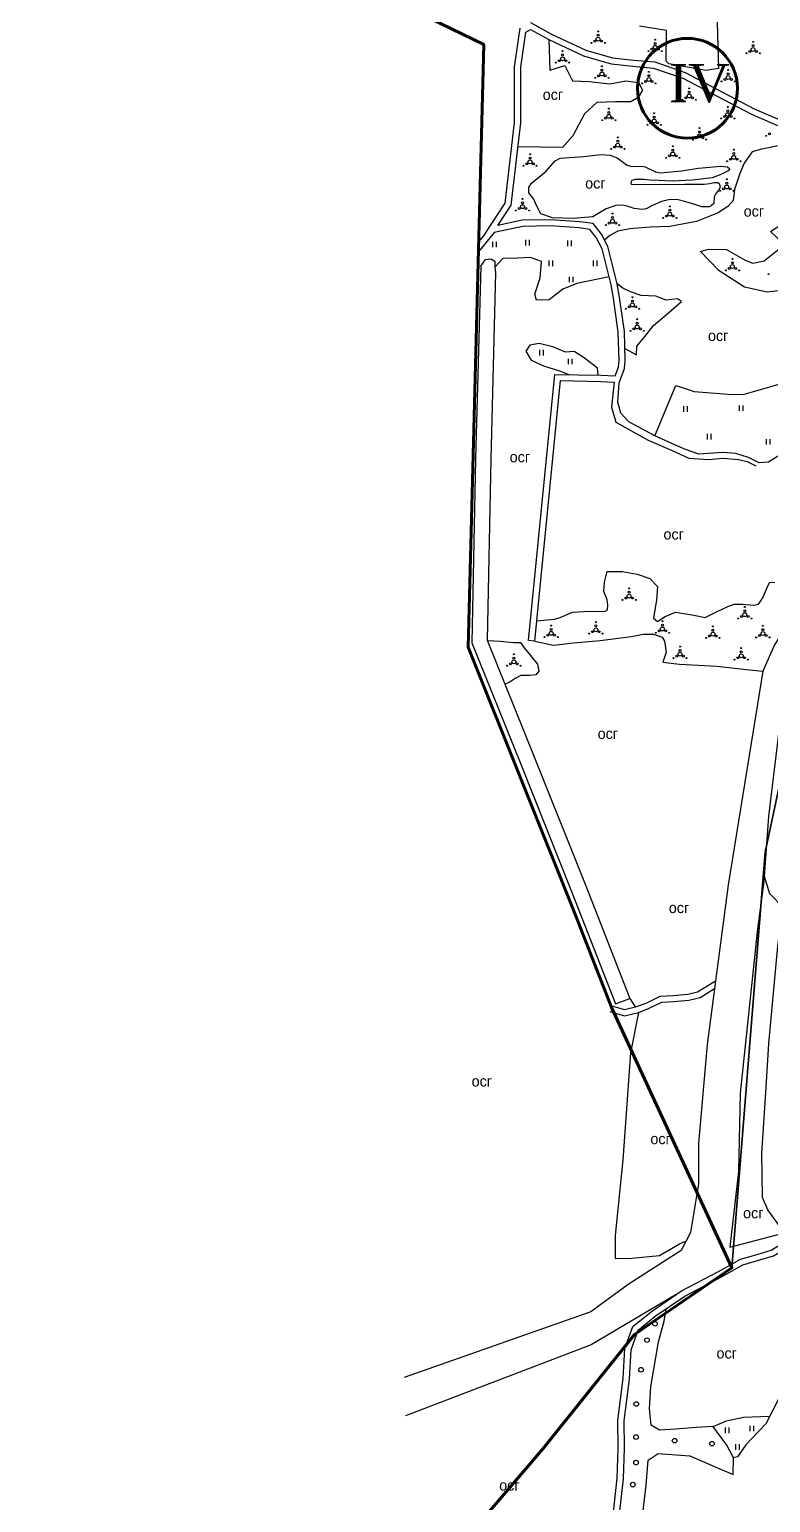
# Model space of a CAD drawing. Header units: millimetres. Extents: x 1378883 to 1389511, y 5662980 to 5673292.
# Drawn here: x 1385180 to 1385663, y 5663819 to 5664779 of the extents above; entities that cross this region are included whole.
import ezdxf

# ---------------------------------------------------------------- set-up
doc = ezdxf.new("R2010")
doc.units = ezdxf.units.MM
for name, color, linetype in [('zona', 3, 'Continuous'), ('вулиці', 7, 'Continuous'), ('КартаСкан', 252, 'Continuous'), ('межа по генплану', 7, 'Continuous'), ('на область', 5, 'Continuous'), ('район', 6, 'Continuous')]:
    doc.layers.add(name, color=color, linetype=linetype)
picture_1 = doc.add_image_def('image1.tif', size_in_pixel=(29607, 29619))

msp = doc.modelspace()

# ---------------------------------------------------------------- linework, layer by layer
at = {"layer": 'zona', "color": 3, "lineweight": 60}
msp.add_circle((1385609.18, 5664740.98), 32.54, dxfattribs=at)
at = {"layer": 'вулиці', "color": 7}
for p, q in [((1385482.16, 5664637.35), (1385482.16, 5664640.95)), ((1385484.56, 5664637.35), (1385484.56, 5664640.95)), ((1385503.87, 5664638.53), (1385503.87, 5664642.13)), ((1385506.27, 5664638.53), (1385506.27, 5664642.13)), ((1385531.24, 5664638.06), (1385531.24, 5664641.66)), ((1385533.64, 5664638.06), (1385533.64, 5664641.66)), ((1385518.97, 5664625.09), (1385518.97, 5664628.69)), ((1385521.37, 5664625.09), (1385521.37, 5664628.69)), ((1385547.99, 5664625.09), (1385547.99, 5664628.69)), ((1385550.39, 5664625.09), (1385550.39, 5664628.69)), ((1385532.32, 5664614.49), (1385532.32, 5664618.09)), ((1385534.72, 5664614.49), (1385534.72, 5664618.09)), ((1385512.89, 5664566.87), (1385512.89, 5664570.47)), ((1385515.29, 5664566.87), (1385515.29, 5664570.47)), ((1385531.61, 5664561.07), (1385531.61, 5664564.67)), ((1385534.01, 5664561.07), (1385534.01, 5664564.67)), ((1385643.08, 5664530.64), (1385643.08, 5664534.24)), ((1385645.48, 5664530.64), (1385645.48, 5664534.24)), ((1385606.74, 5664530.03), (1385606.74, 5664533.63)), ((1385609.14, 5664530.03), (1385609.14, 5664533.63)), ((1385622.31, 5664512.03), (1385622.31, 5664515.63)), ((1385624.71, 5664512.03), (1385624.71, 5664515.63)), ((1385660.79, 5664508.67), (1385660.79, 5664512.27)), ((1385663.19, 5664508.67), (1385663.19, 5664512.27)), ((1385633.95, 5663864.22), (1385633.95, 5663867.82)), ((1385636.35, 5663864.22), (1385636.35, 5663867.82)), ((1385650.03, 5663865.44), (1385650.03, 5663869.04)), ((1385652.43, 5663865.44), (1385652.43, 5663869.04)), ((1385640.77, 5663853.39), (1385640.77, 5663856.99)), ((1385643.17, 5663853.39), (1385643.17, 5663856.99))]:
    msp.add_line(p, q, dxfattribs=at)
at = {"layer": 'вулиці', "color": 7, "lineweight": -2}
for points in [[(1385538.49, 5664650.03), (1385519.66, 5664651.2), (1385501.85, 5664650.94), (1385483.03, 5664646.88), (1385473.84, 5664635.46)], [(1385539.07, 5664653.99), (1385519.76, 5664655.2), (1385501.4, 5664654.94), (1385485.54, 5664651.51)], [(1385561.98, 5664553.41), (1385564.15, 5664559.25), (1385564.62, 5664563.6), (1385564.09, 5664582.02), (1385561.02, 5664604.17), (1385559.42, 5664612.73), (1385553.53, 5664636.33), (1385549.72, 5664643.61), (1385545.45, 5664649.01), (1385538.49, 5664650.03)], [(1385587.82, 5664514.38), (1385571, 5664523.45), (1385565.7, 5664529.11), (1385563.87, 5664536.42), (1385564.61, 5664549.02), (1385568.08, 5664558.33), (1385568.63, 5664563.44), (1385568.08, 5664582.36), (1385564.97, 5664604.82), (1385563.33, 5664613.58), (1385557.29, 5664637.76), (1385553.09, 5664645.79), (1385547.6, 5664652.73), (1385539.07, 5664653.99)], [(1385477.02, 5664645.79), (1385474.08, 5664642.14)], [(1385474.43, 5664625.08), (1385470.94, 5664499.39), (1385468.59, 5664379.4), (1385499.59, 5664302.45), (1385534.03, 5664216.32), (1385562.34, 5664143.99)], [(1385474.43, 5664625.08), (1385477.47, 5664629.25), (1385480.97, 5664629.81), (1385483.48, 5664628.27), (1385483.62, 5664624.36), (1385483.9, 5664620.73), (1385480.94, 5664499.17), (1385478.63, 5664381.24), (1385508.87, 5664306.17), (1385543.33, 5664220), (1385571.65, 5664147.64)], [(1385505.61, 5664380.96), (1385522.73, 5664554.47), (1385552.84, 5664553.92), (1385561.98, 5664553.41)], [(1385509.59, 5664380.57), (1385526.35, 5664550.4), (1385552.69, 5664549.92), (1385561.31, 5664549.45), (1385559.66, 5664533.15), (1385562.44, 5664523.27), (1385583.46, 5664511.54), (1385599.22, 5664504.74), (1385610.04, 5664499.8), (1385623.02, 5664498.87), (1385632.29, 5664499.8), (1385642.38, 5664499.01), (1385648.02, 5664497.6), (1385648.02, 5664497.6), (1385653.69, 5664494.83)], [(1385703.42, 5664507.67), (1385721.5, 5664496.87), (1385733.26, 5664486.85), (1385732.87, 5664484.17), (1385665.85, 5664378.16), (1385658.27, 5664360.89), (1385654.86, 5664339.47), (1385635.8, 5664221.57), (1385621.98, 5664117.52), (1385616.35, 5664053.08), (1385616.33, 5664026.64), (1385611.21, 5663994.93), (1385605.07, 5663983.17), (1385570.58, 5663961.14), (1385546.2, 5663943.28), (1385424.37, 5663900.37)], [(1385478.78, 5664380.88), (1385487.01, 5664380.5), (1385495.74, 5664379.73), (1385500.3, 5664379.63), (1385502.63, 5664376.14), (1385506.9, 5664371.2), (1385511.46, 5664365.58), (1385512.33, 5664360.93), (1385510.39, 5664358.5), (1385506.22, 5664358.21), (1385500.59, 5664358.12), (1385496.81, 5664356.27), (1385492.83, 5664353.66), (1385490.17, 5664352.59)], [(1385509.59, 5664380.57), (1385521.73, 5664377.97), (1385534.94, 5664379.49), (1385552.29, 5664381), (1385572.4, 5664383.48), (1385580.52, 5664384.99), (1385587.09, 5664385.1), (1385592.6, 5664383.03), (1385594.25, 5664380.56), (1385595.35, 5664373.27), (1385593.15, 5664366.94), (1385604.02, 5664365.56), (1385628.26, 5664364.32), (1385647.67, 5664361.99), (1385658.27, 5664360.89)], [(1385659.5, 5664227.19), (1385654.95, 5664192.92), (1385643.48, 5664085.78), (1385642.54, 5664034.72), (1385636.9, 5663985.34), (1385671.53, 5663994.6)], [(1385558.63, 5664139), (1385568.06, 5664136.3), (1385577.33, 5664138.52), (1385584.23, 5664141.16), (1385592.4, 5664145.15), (1385600.04, 5664145.5), (1385610.12, 5664146.37), (1385617.42, 5664148.28), (1385626.84, 5664154.1)], [(1385559.73, 5664142.84), (1385568.15, 5664140.43), (1385576.14, 5664142.35), (1385582.63, 5664144.83), (1385591.38, 5664149.11), (1385599.78, 5664149.49), (1385609.44, 5664150.33), (1385615.83, 5664152), (1385627.51, 5664159.11)], [(1385562.34, 5664143.99), (1385571.65, 5664147.64)], [(1385571.65, 5664147.64), (1385575.1, 5664142.1)], [(1385577.33, 5664138.52), (1385572.14, 5664112.19), (1385566.94, 5664042.37), (1385562.14, 5663993.12), (1385562.14, 5663977.96), (1385572.92, 5663978.36), (1385590.97, 5663980.08), (1385604.02, 5663987.53), (1385608.46, 5663989.66)], [(1385601.89, 5663954.66), (1385568.86, 5663934.92), (1385546.48, 5663921.82), (1385425.24, 5663875.41)]]:
    msp.add_lwpolyline(points, dxfattribs=at)
at = {"layer": 'вулиці', "color": 7}
for points in [[(1385672.04, 5664503.42), (1385661.94, 5664497.22), (1385655.91, 5664496.69), (1385649.04, 5664500.24), (1385640.68, 5664502.81), (1385632.06, 5664503.59), (1385616.63, 5664502.43), (1385608.01, 5664505.51), (1385599.4, 5664509.11), (1385587.82, 5664514.38), (1385601.51, 5664547.3), (1385607.63, 5664545.33), (1385613.56, 5664543.35), (1385635.69, 5664541.55), (1385645.58, 5664541.37), (1385680.3, 5664551.44)], [(1385671.53, 5663994.6), (1385669.01, 5663999.55), (1385661.51, 5664009.74), (1385658.06, 5664017.84), (1385657.72, 5664046.57), (1385660.42, 5664089.6), (1385662.26, 5664118.27), (1385668.18, 5664181.58), (1385671.44, 5664207.07), (1385662.88, 5664215.87), (1385659.5, 5664227.19), (1385662.15, 5664266.29), (1385669.5, 5664325.63), (1385675.41, 5664362.59), (1385679.51, 5664372.82), (1385686.5, 5664384.75), (1385699.81, 5664404.78), (1385720.55, 5664434.53), (1385747.29, 5664475.64), (1385768.25, 5664506.97), (1385774.7, 5664510.76), (1385785.31, 5664514.73), (1385820.55, 5664521.55), (1385842.94, 5664526.19)], [(1385510.91, 5664393.88), (1385522.41, 5664394.95), (1385526.21, 5664395.96), (1385534.2, 5664399.38), (1385541.67, 5664399.76), (1385555.62, 5664400.14), (1385557.01, 5664400.9), (1385557.26, 5664404.07), (1385556.88, 5664407.49), (1385554.62, 5664412.99), (1385555, 5664418.94), (1385556.9, 5664425.91), (1385566.79, 5664425.91), (1385576.42, 5664424.26), (1385584.66, 5664421.35), (1385589.6, 5664416.16), (1385589.09, 5664407.55), (1385587.07, 5664395.52), (1385589.73, 5664393.36), (1385594.67, 5664396.66), (1385601.31, 5664399.52), (1385613.23, 5664397.37), (1385620.83, 5664395.85), (1385628.18, 5664399.64), (1385635.41, 5664403.19), (1385639.59, 5664404.58), (1385645.04, 5664404.58), (1385652.39, 5664403.95), (1385655.56, 5664404.71), (1385656.95, 5664406.74), (1385658.77, 5664409.8), (1385661.43, 5664415.88), (1385662.7, 5664418.67), (1385666.12, 5664418.92)], [(1385545.65, 5663767.56), (1385550.43, 5663772.65), (1385555.11, 5663781.99), (1385560.11, 5663804.63), (1385563.39, 5663834.79), (1385564.04, 5663854.4), (1385563.83, 5663872.48), (1385567.33, 5663899.82), (1385568.42, 5663919.42), (1385573.65, 5663933.8), (1385585.64, 5663943.6), (1385605.3, 5663956.99), (1385629.51, 5663969.62), (1385643.68, 5663977.68), (1385655.23, 5663980.95), (1385663.74, 5663983.57), (1385672.75, 5663988.89), (1385671.53, 5663994.6)], [(1385560.68, 5663788.68), (1385564.07, 5663803.98), (1385567.38, 5663834.51), (1385568.04, 5663854.35), (1385567.83, 5663872.25), (1385571.31, 5663899.45), (1385572.38, 5663918.61), (1385577.03, 5663931.4), (1385588.04, 5663940.39), (1385607.36, 5663953.55), (1385631.42, 5663966.11), (1385645.23, 5663973.97), (1385656.36, 5663977.11), (1385665.36, 5663979.88), (1385681.56, 5663989.45)], [(1385625.86, 5663868.47), (1385614.79, 5663867.93), (1385601.29, 5663866.7), (1385590.98, 5663866.21), (1385585.58, 5663869.4), (1385584.35, 5663879.95), (1385585.33, 5663894.42), (1385590.24, 5663923.74), (1385593.92, 5663937.23), (1385595.24, 5663945.3)], [(1385669.64, 5663888.53), (1385660.24, 5663870.24), (1385647.35, 5663856.6), (1385641.79, 5663848.77), (1385639.26, 5663848.01), (1385634.96, 5663856.34), (1385628.14, 5663865.44), (1385625.86, 5663868.47), (1385634.71, 5663872.26), (1385645.83, 5663874.53), (1385662.78, 5663875.17)], [(1385581.87, 5663788.98), (1385581.99, 5663795.68), (1385576.32, 5663799.34), (1385579.98, 5663812), (1385582.32, 5663830.33), (1385583.65, 5663846.66), (1385589.99, 5663850.99), (1385610.67, 5663849.32), (1385630.35, 5663840.99), (1385639.02, 5663837.33), (1385639.26, 5663848.01)]]:
    msp.add_lwpolyline(points, dxfattribs=at)
for centre, radius in [((1385550.9, 5664773.04), 1.25), ((1385550.9, 5664775.54), 0.625), ((1385550.9, 5664778.04), 0.312), ((1385527.74, 5664765.22), 0.312), ((1385546.57, 5664770.54), 0.312), ((1385548.74, 5664771.79), 0.625), ((1385553.07, 5664771.79), 0.625), ((1385555.23, 5664770.54), 0.312), ((1385583.8, 5664765.17), 0.312), ((1385585.96, 5664766.42), 0.625), ((1385588.13, 5664767.67), 1.25), ((1385588.13, 5664770.17), 0.625), ((1385588.13, 5664772.67), 0.312), ((1385590.29, 5664766.42), 0.625), ((1385592.46, 5664765.17), 0.312), ((1385649.8, 5664765.02), 0.625), ((1385651.97, 5664766.27), 1.25), ((1385651.97, 5664768.77), 0.625), ((1385651.97, 5664771.27), 0.312), ((1385654.13, 5664765.02), 0.625), ((1385523.41, 5664757.72), 0.312), ((1385525.58, 5664758.97), 0.625), ((1385527.74, 5664760.22), 1.25), ((1385527.74, 5664762.72), 0.625), ((1385529.91, 5664758.97), 0.625), ((1385532.07, 5664757.72), 0.312), ((1385553.42, 5664755.29), 0.312), ((1385647.64, 5664763.77), 0.312), ((1385656.3, 5664763.77), 0.312), ((1385549.09, 5664747.79), 0.312), ((1385551.26, 5664749.04), 0.625), ((1385553.42, 5664750.29), 1.25), ((1385553.42, 5664752.79), 0.625), ((1385555.59, 5664749.04), 0.625), ((1385557.75, 5664747.79), 0.312), ((1385581.91, 5664745.45), 0.625), ((1385584.07, 5664746.7), 1.25), ((1385584.07, 5664749.2), 0.625), ((1385584.07, 5664751.7), 0.312), ((1385586.24, 5664745.45), 0.625), ((1385631.38, 5664745.47), 0.312), ((1385633.55, 5664746.72), 0.625), ((1385635.71, 5664747.97), 1.25), ((1385635.71, 5664750.47), 0.625), ((1385635.71, 5664752.97), 0.312), ((1385637.88, 5664746.72), 0.625), ((1385640.05, 5664745.47), 0.312), ((1385579.74, 5664744.2), 0.312), ((1385588.4, 5664744.2), 0.312), ((1385610.3, 5664735.94), 1.25), ((1385610.3, 5664738.44), 0.625), ((1385610.3, 5664740.94), 0.312), ((1385557.9, 5664727.69), 0.312), ((1385605.97, 5664733.44), 0.312), ((1385608.14, 5664734.69), 0.625), ((1385612.47, 5664734.69), 0.625), ((1385614.63, 5664733.44), 0.312), ((1385635.43, 5664726.3), 0.625), ((1385635.43, 5664728.8), 0.312), ((1385553.57, 5664720.19), 0.312), ((1385555.73, 5664721.44), 0.625), ((1385557.9, 5664722.69), 1.25), ((1385557.9, 5664725.19), 0.625), ((1385560.06, 5664721.44), 0.625), ((1385562.23, 5664720.19), 0.312), ((1385583.11, 5664717.16), 0.312), ((1385585.28, 5664718.41), 0.625), ((1385587.44, 5664719.66), 1.25), ((1385587.44, 5664722.16), 0.625), ((1385587.44, 5664724.66), 0.312), ((1385589.61, 5664718.41), 0.625), ((1385591.77, 5664717.16), 0.312), ((1385631.1, 5664721.3), 0.312), ((1385633.26, 5664722.55), 0.625), ((1385635.43, 5664723.8), 1.25), ((1385637.59, 5664722.55), 0.625), ((1385639.76, 5664721.3), 0.312), ((1385563.7, 5664706.43), 0.625), ((1385563.7, 5664708.93), 0.312), ((1385612.66, 5664707.5), 0.312), ((1385614.82, 5664708.75), 0.625), ((1385616.99, 5664710), 1.25), ((1385616.99, 5664712.5), 0.625), ((1385616.99, 5664715), 0.312), ((1385619.15, 5664708.75), 0.625), ((1385621.32, 5664707.5), 0.312), ((1385660.42, 5664709.98), 0.312), ((1385662.59, 5664711.23), 0.625), ((1385506.51, 5664698.01), 0.312), ((1385559.37, 5664701.43), 0.312), ((1385561.53, 5664702.68), 0.625), ((1385563.7, 5664703.93), 1.25), ((1385565.86, 5664702.68), 0.625), ((1385568.03, 5664701.43), 0.312), ((1385597.43, 5664696.89), 0.625), ((1385599.59, 5664698.14), 1.25), ((1385599.59, 5664700.64), 0.625), ((1385599.59, 5664703.14), 0.312), ((1385601.76, 5664696.89), 0.625), ((1385639.35, 5664695.93), 1.25), ((1385639.35, 5664698.43), 0.625), ((1385639.35, 5664700.93), 0.312), ((1385502.18, 5664690.51), 0.312), ((1385504.34, 5664691.76), 0.625), ((1385506.51, 5664693.01), 1.25), ((1385506.51, 5664695.51), 0.625), ((1385508.67, 5664691.76), 0.625), ((1385510.84, 5664690.51), 0.312), ((1385595.26, 5664695.64), 0.312), ((1385603.92, 5664695.64), 0.312), ((1385635.02, 5664693.43), 0.312), ((1385637.19, 5664694.68), 0.625), ((1385641.52, 5664694.68), 0.625), ((1385643.68, 5664693.43), 0.312), ((1385634.79, 5664679.15), 0.625), ((1385634.79, 5664681.65), 0.312), ((1385501.64, 5664668.81), 0.312), ((1385630.46, 5664674.15), 0.312), ((1385632.62, 5664675.4), 0.625), ((1385634.79, 5664676.65), 1.25), ((1385636.95, 5664675.4), 0.625), ((1385639.12, 5664674.15), 0.312), ((1385497.31, 5664661.31), 0.312), ((1385499.47, 5664662.56), 0.625), ((1385501.64, 5664663.81), 1.25), ((1385501.64, 5664666.31), 0.625), ((1385503.8, 5664662.56), 0.625), ((1385505.97, 5664661.31), 0.312), ((1385560.31, 5664659.3), 0.312), ((1385597.72, 5664658.95), 1.25), ((1385597.72, 5664661.45), 0.625), ((1385597.72, 5664663.95), 0.312), ((1385555.98, 5664651.8), 0.312), ((1385558.14, 5664653.05), 0.625), ((1385560.31, 5664654.3), 1.25), ((1385560.31, 5664656.8), 0.625), ((1385562.47, 5664653.05), 0.625), ((1385564.64, 5664651.8), 0.312), ((1385593.39, 5664656.45), 0.312), ((1385595.56, 5664657.7), 0.625), ((1385599.89, 5664657.7), 0.625), ((1385602.05, 5664656.45), 0.312), ((1385638.49, 5664629.77), 0.312), ((1385634.16, 5664622.27), 0.312), ((1385636.33, 5664623.52), 0.625), ((1385638.49, 5664624.77), 1.25), ((1385638.49, 5664627.27), 0.625), ((1385640.66, 5664623.52), 0.625), ((1385642.82, 5664622.27), 0.312), ((1385662.06, 5664619.79), 0.312), ((1385573.25, 5664602.25), 0.625), ((1385573.25, 5664604.75), 0.312), ((1385568.92, 5664597.25), 0.312), ((1385571.09, 5664598.5), 0.625), ((1385573.25, 5664599.75), 1.25), ((1385575.42, 5664598.5), 0.625), ((1385577.59, 5664597.25), 0.312), ((1385572.08, 5664582.86), 0.312), ((1385574.25, 5664584.11), 0.625), ((1385576.41, 5664585.36), 1.25), ((1385576.41, 5664587.86), 0.625), ((1385576.41, 5664590.36), 0.312), ((1385578.58, 5664584.11), 0.625), ((1385580.74, 5664582.86), 0.312), ((1385568.96, 5664408.65), 0.625), ((1385571.12, 5664409.9), 1.25), ((1385571.12, 5664412.4), 0.625), ((1385571.12, 5664414.9), 0.312), ((1385573.29, 5664408.65), 0.625), ((1385566.79, 5664407.4), 0.312), ((1385575.45, 5664407.4), 0.312), ((1385646.52, 5664400.3), 0.625), ((1385646.52, 5664402.8), 0.312), ((1385520.28, 5664390.65), 0.312), ((1385549.41, 5664390.45), 0.625), ((1385549.41, 5664392.95), 0.312), ((1385592.84, 5664390.96), 0.625), ((1385592.84, 5664393.46), 0.312), ((1385625.8, 5664390.14), 0.312), ((1385642.19, 5664395.3), 0.312), ((1385644.36, 5664396.55), 0.625), ((1385646.52, 5664397.8), 1.25), ((1385648.69, 5664396.55), 0.625), ((1385650.85, 5664395.3), 0.312), ((1385658.4, 5664390.52), 0.312), ((1385515.95, 5664383.15), 0.312), ((1385518.12, 5664384.4), 0.625), ((1385520.28, 5664385.65), 1.25), ((1385520.28, 5664388.15), 0.625), ((1385522.45, 5664384.4), 0.625), ((1385524.61, 5664383.15), 0.312), ((1385545.08, 5664385.45), 0.312), ((1385547.24, 5664386.7), 0.625), ((1385549.41, 5664387.95), 1.25), ((1385551.57, 5664386.7), 0.625), ((1385553.74, 5664385.45), 0.312), ((1385588.51, 5664385.96), 0.312), ((1385590.68, 5664387.21), 0.625), ((1385592.84, 5664388.46), 1.25), ((1385595.01, 5664387.21), 0.625), ((1385597.17, 5664385.96), 0.312), ((1385621.47, 5664382.64), 0.312), ((1385623.64, 5664383.89), 0.625), ((1385625.8, 5664385.14), 1.25), ((1385625.8, 5664387.64), 0.625), ((1385627.97, 5664383.89), 0.625), ((1385630.13, 5664382.64), 0.312), ((1385654.07, 5664383.02), 0.312), ((1385656.24, 5664384.27), 0.625), ((1385658.4, 5664385.52), 1.25), ((1385658.4, 5664388.02), 0.625), ((1385660.57, 5664384.27), 0.625), ((1385662.73, 5664383.02), 0.312), ((1385496.01, 5664372.01), 0.312), ((1385602.16, 5664370.76), 0.625), ((1385604.32, 5664372.01), 1.25), ((1385604.32, 5664374.51), 0.625), ((1385604.32, 5664377.01), 0.312), ((1385606.49, 5664370.76), 0.625), ((1385644.27, 5664370.99), 1.25), ((1385644.27, 5664373.49), 0.625), ((1385644.27, 5664375.99), 0.312), ((1385491.68, 5664364.51), 0.312), ((1385493.84, 5664365.76), 0.625), ((1385496.01, 5664367.01), 1.25), ((1385496.01, 5664369.51), 0.625), ((1385498.17, 5664365.76), 0.625), ((1385500.34, 5664364.51), 0.312), ((1385599.99, 5664369.51), 0.312), ((1385608.65, 5664369.51), 0.312), ((1385639.94, 5664368.49), 0.312), ((1385642.1, 5664369.74), 0.625), ((1385646.43, 5664369.74), 0.625), ((1385648.6, 5664368.49), 0.312), ((1385588, 5663935.44), 1.49), ((1385582.79, 5663924.81), 1.49), ((1385578.92, 5663905.51), 1.49), ((1385575.8, 5663883.16), 1.49), ((1385575.66, 5663861.63), 1.49), ((1385600.77, 5663859.26), 1.49), ((1385625.13, 5663857.33), 1.49), ((1385575.66, 5663845.01), 1.49), ((1385573.58, 5663830.66), 1.49)]:
    msp.add_circle(centre, radius, dxfattribs=at)
at = {"layer": 'межа по генплану', "color": 5, "lineweight": 70}
msp.add_lwpolyline([(1385459.8, 5663789.7), (1385515.19, 5663854.08), (1385574.63, 5663928.59), (1385638.14, 5663971.95), (1385559.93, 5664141.19), (1385535.72, 5664203.07), (1385466.19, 5664376.6), (1385476.32, 5664769.48), (1385245.26, 5664881.57), (1385227.19, 5664829.18), (1385001.56, 5664961.1)], dxfattribs=at)
msp.add_lwpolyline([(1385459.8, 5663789.7), (1385515.19, 5663854.08), (1385574.63, 5663928.59), (1385638.14, 5663971.95), (1385559.93, 5664141.19), (1385535.72, 5664203.07), (1385466.19, 5664376.6), (1385476.32, 5664769.48), (1385245.26, 5664881.57), (1385227.19, 5664829.18), (1385001.56, 5664961.1)], dxfattribs=at)
at = {"layer": 'межа по генплану', "color": 3, "lineweight": 70}
msp.add_lwpolyline([(1385459.8, 5663789.7), (1385515.19, 5663854.08), (1385574.63, 5663928.59), (1385638.14, 5663971.95), (1385559.93, 5664141.19), (1385535.72, 5664203.07), (1385466.19, 5664376.6), (1385476.32, 5664769.48), (1385245.26, 5664881.57), (1385227.19, 5664829.18), (1385001.56, 5664961.1)], dxfattribs=at)
msp.add_lwpolyline([(1385459.8, 5663789.7), (1385515.19, 5663854.08), (1385574.63, 5663928.59), (1385638.14, 5663971.95), (1385559.93, 5664141.19), (1385535.72, 5664203.07), (1385466.19, 5664376.6), (1385476.32, 5664769.48), (1385245.26, 5664881.57), (1385227.19, 5664829.18), (1385001.56, 5664961.1)], dxfattribs=at)
at = {"layer": 'межа по генплану', "color": 2, "lineweight": 70}
msp.add_lwpolyline([(1385459.8, 5663789.7), (1385515.19, 5663854.08), (1385574.63, 5663928.59), (1385638.14, 5663971.95), (1385559.93, 5664141.19), (1385535.72, 5664203.07), (1385466.19, 5664376.6), (1385476.32, 5664769.48), (1385245.26, 5664881.57), (1385227.19, 5664829.18), (1385001.56, 5664961.1)], dxfattribs=at)
at = {"layer": 'на область', "color": 7, "lineweight": -2}
for points in [[(1385628.08, 5664799.88), (1385629.03, 5664768.25), (1385629.5, 5664753.82), (1385621.41, 5664752.55), (1385597.04, 5664756.87), (1385595.4, 5664758.75), (1385595.54, 5664778.58), (1385577.86, 5664781.5)], [(1385506.8, 5664783.88), (1385520.52, 5664776.26), (1385542.81, 5664765.88), (1385560.24, 5664760.78), (1385573.94, 5664759.29), (1385587.83, 5664758.15), (1385607.76, 5664751.28), (1385652.72, 5664727.62), (1385669.33, 5664720.41)], [(1385477.02, 5664645.79), (1385490.34, 5664666.16), (1385496.43, 5664718.66), (1385496.43, 5664754.94), (1385500.08, 5664780.12)], [(1385485.54, 5664651.51), (1385494.21, 5664664.76), (1385500.43, 5664718.43), (1385500.43, 5664754.65), (1385503.75, 5664777.59), (1385506.8, 5664779.3), (1385518.7, 5664772.69), (1385541.39, 5664762.13), (1385559.46, 5664756.84), (1385573.56, 5664755.3), (1385587, 5664754.2), (1385606.17, 5664747.6), (1385650.99, 5664724.01), (1385667.91, 5664716.67)], [(1385518.7, 5664772.69), (1385519.37, 5664752.86), (1385529.16, 5664755.77), (1385534.16, 5664745.78), (1385544.99, 5664745.37), (1385558.53, 5664743.91), (1385568.95, 5664745.78), (1385577.28, 5664744.74), (1385579.78, 5664739.75), (1385577.07, 5664734.96), (1385572.28, 5664732.25), (1385562.28, 5664732.25), (1385549.99, 5664731.63), (1385542.08, 5664724.34), (1385534.37, 5664709.98), (1385527.71, 5664702.28), (1385498.62, 5664702.78)], [(1385617.58, 5664634.49), (1385622.87, 5664636.1), (1385634.7, 5664635.85), (1385646.9, 5664628.88), (1385651.76, 5664627.02), (1385659.23, 5664628.51), (1385669.07, 5664636.22), (1385671.31, 5664640.08), (1385663.34, 5664647.55), (1385673.68, 5664654.27), (1385676.29, 5664656.13), (1385676.68, 5664668.15), (1385681.54, 5664679.6), (1385682.78, 5664686.19), (1385685.15, 5664701.62), (1385683.9, 5664706.88), (1385692.8, 5664708.62)], [(1385505.72, 5664676.27), (1385507.44, 5664679.21), (1385517.08, 5664686.89), (1385522.97, 5664693.67), (1385526.16, 5664695.38), (1385541.61, 5664696.61), (1385552.4, 5664697.75), (1385558.78, 5664697.43), (1385563.27, 5664695.55), (1385569.87, 5664690.89), (1385572.98, 5664690.08), (1385579.19, 5664690.16), (1385581.56, 5664689.67), (1385588.35, 5664686.4), (1385591.29, 5664685.83), (1385605.52, 5664687.14), (1385616.06, 5664688.85), (1385623.67, 5664689.59), (1385630.53, 5664690.24), (1385635.19, 5664689.83), (1385636.71, 5664688.45), (1385635.71, 5664687.08), (1385633.61, 5664686.08), (1385630.5, 5664684.45), (1385625.35, 5664682.49), (1385612.48, 5664681.05), (1385599.19, 5664680.43), (1385590.38, 5664680.75), (1385584.65, 5664681.07), (1385580.56, 5664681.55), (1385575.14, 5664681.58), (1385572.95, 5664680.81), (1385572.34, 5664679.63), (1385572.49, 5664678.4), (1385575.14, 5664678.25), (1385607.52, 5664678.36), (1385620.07, 5664678.41), (1385623.78, 5664678.95), (1385626.67, 5664679.59), (1385628.98, 5664679.59), (1385629.89, 5664678.84), (1385630.48, 5664676.81), (1385629.79, 5664674.98), (1385627.59, 5664672.41), (1385626.62, 5664670.21), (1385626.41, 5664665.76), (1385624.64, 5664664.42), (1385623.29, 5664663.72), (1385618.46, 5664663.72), (1385614.06, 5664665.12), (1385609.56, 5664666.46), (1385605.64, 5664667.64), (1385602.31, 5664668.39), (1385596.89, 5664668.33), (1385592.31, 5664667.19), (1385585.87, 5664664.35), (1385582.17, 5664662.42), (1385579.54, 5664662.04), (1385574.33, 5664662.68), (1385569.85, 5664664.08), (1385566.79, 5664664.72), (1385562.55, 5664664.45), (1385556.27, 5664662.31), (1385547.41, 5664657.18), (1385534.73, 5664656.07), (1385521.12, 5664656.45), (1385513.64, 5664659.05), (1385510.21, 5664665.52), (1385509.02, 5664668.61), (1385507.17, 5664670.88), (1385505.82, 5664672.83), (1385505.72, 5664676.27)], [(1385683.98, 5664706.53), (1385672.57, 5664704.26), (1385656.63, 5664701.06), (1385651.36, 5664699.6), (1385646.21, 5664692.21), (1385643.4, 5664685.49), (1385639.93, 5664675.07), (1385639.03, 5664667.9), (1385635.56, 5664663.87), (1385629.13, 5664659.67), (1385615, 5664654.07), (1385597.74, 5664650.94), (1385584.96, 5664650.49), (1385571.69, 5664649.36), (1385563.84, 5664647.9), (1385558.46, 5664644.99), (1385555.14, 5664641.87)], [(1385617.58, 5664634.49), (1385629.29, 5664622.64), (1385646.48, 5664611.54), (1385661.24, 5664608.35), (1385673.71, 5664609.87), (1385684.21, 5664617.32), (1385691.51, 5664629.63), (1385694.1, 5664640.42), (1385694.55, 5664647.56), (1385688.62, 5664650.91), (1385687.27, 5664656.3), (1385686.66, 5664665.12), (1385693.2, 5664677.28), (1385692.6, 5664695.4), (1385696.3, 5664697.59), (1385725.05, 5664691.84), (1385726.7, 5664687.6), (1385725.47, 5664672.82), (1385725.09, 5664665.79), (1385753.16, 5664665.52), (1385757.68, 5664665.93), (1385763.02, 5664664.42), (1385765.14, 5664669.97), (1385764.64, 5664688.22)], [(1385558.07, 5664618.13), (1385536.94, 5664613.71), (1385527.93, 5664609.93), (1385518.93, 5664603.09), (1385510.82, 5664602.91), (1385509.74, 5664606.69), (1385513.16, 5664617.49), (1385514.06, 5664628.1), (1385506.86, 5664630.62), (1385498.39, 5664630.26), (1385488.85, 5664629.9), (1385483.62, 5664624.36)], [(1385568.4, 5664571.38), (1385575.99, 5664567.28), (1385576.25, 5664572.91), (1385581.54, 5664579.39), (1385587, 5664586.38), (1385596.84, 5664594.53), (1385605.28, 5664602.03), (1385602.64, 5664603.65), (1385595.3, 5664602.8), (1385588.47, 5664605.44), (1385579, 5664605.78), (1385572, 5664608.25), (1385567.14, 5664610.56), (1385563.33, 5664613.58)], [(1385551.04, 5664553.95), (1385550.58, 5664558.44), (1385542.03, 5664565.1), (1385535.25, 5664569.43), (1385529.63, 5664568.84), (1385521.44, 5664572.35), (1385512.43, 5664574.69), (1385506.46, 5664573.52), (1385503.89, 5664569.54), (1385507.16, 5664563.7), (1385515.36, 5664560.07), (1385525.77, 5664556.68), (1385531.73, 5664554.3)], [(1385509.59, 5664380.57), (1385505.61, 5664380.96)]]:
    msp.add_lwpolyline(points, dxfattribs=at)
at = {"layer": 'район', "color": 6, "lineweight": 35}
msp.add_lwpolyline([(1386411.47, 5664547.34), (1386160.4, 5664683.32), (1386126.13, 5664700.39), (1386124.79, 5664697.69), (1386114.35, 5664676.72), (1386088.09, 5664623.99), (1385887.8, 5664528.16), (1385775.93, 5664502.36), (1385684.14, 5664357.05), (1385659.95, 5664242.93), (1385638.14, 5663971.95)], dxfattribs=at)

# ---------------------------------------------------------------- texts
at = {"layer": 'вулиці', "color": 7}
for p in [(1385514.8, 5664733.38), (1385542.48, 5664675.57), (1385645.86, 5664657.33), (1385622.55, 5664576.2), (1385493.25, 5664497.1), (1385593.55, 5664446.77), (1385550.61, 5664316.75), (1385597.02, 5664203.23), (1385468.46, 5664090.18), (1385585.01, 5664052.58), (1385645.46, 5664004.23), (1385628.13, 5663912.83), (1385486.41, 5663826.74)]:
    msp.add_text('осг', height=7, dxfattribs=at).set_placement(p)
at = {"layer": 'район', "insert": (1385597.04, 5664756.87), "char_height": 25, "width": 73.8158, "attachment_point": 1}
msp.add_mtext('{\\fTimes New Roman|b0|i0|c238|p18;\\C3;IV}', dxfattribs=at)

# ---------------------------------------------------------------- pictures from other files: only their frames are drawn
at = {"layer": 'КартаСкан'}
image = msp.add_image(picture_1, insert=(1378952.03, 5663192.31), size_in_units=(10026.9, 10030.97), rotation=0.395435, dxfattribs=at)
image.dxf.flags = 15

doc.saveas('drawing.dxf')
